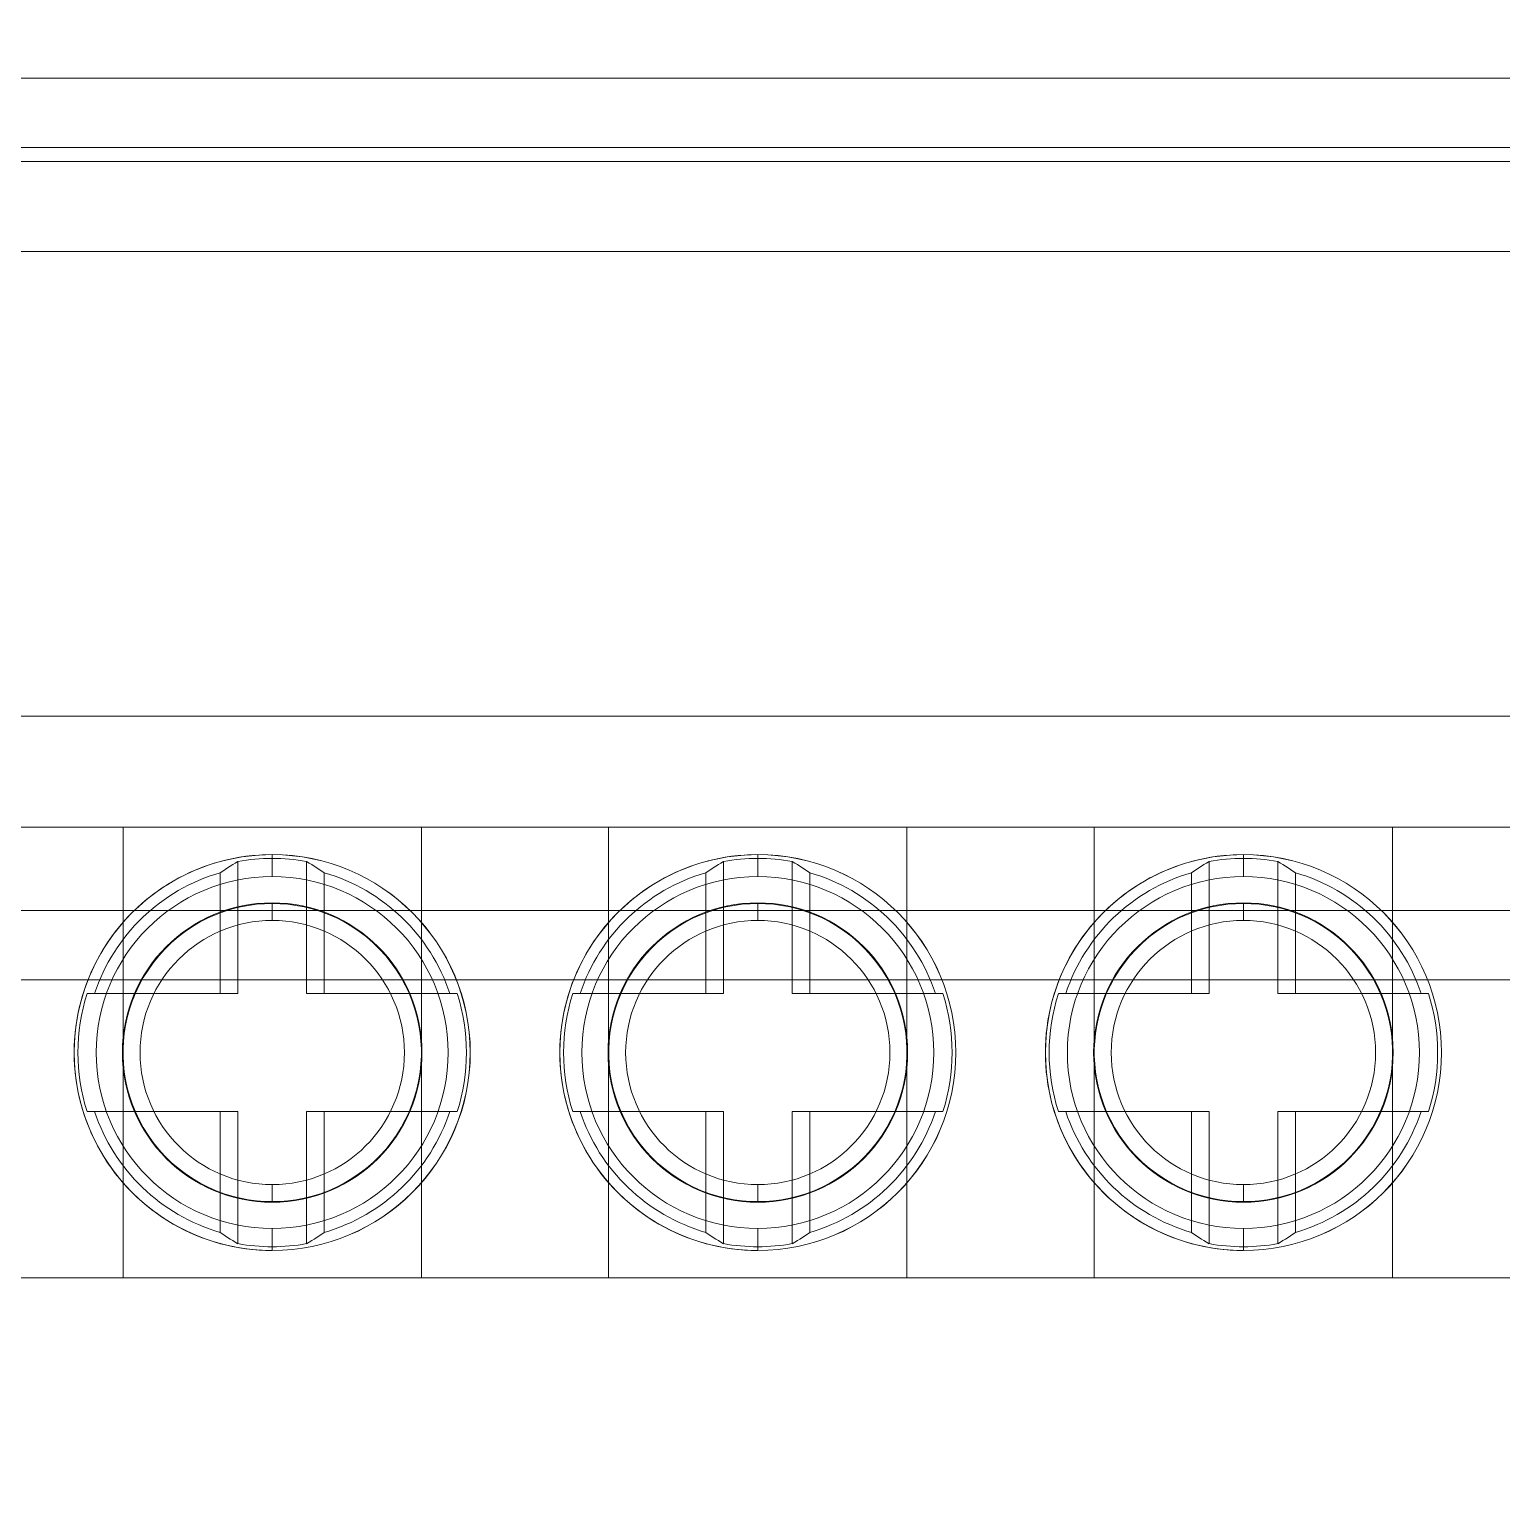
# Model space of a CAD drawing. Header units: millimetres. Extents: x 37984 to 70752, y 14140 to 37584.
# Drawn here: x 39483.64 to 39504.86, y 36381.36 to 36402.46 of the extents above; entities that cross this region are included whole.
import ezdxf

# ---------------------------------------------------------------- set-up
doc = ezdxf.new("R2010")
doc.units = ezdxf.units.MM
doc.set_wipeout_variables(frame=1)
doc.layers.add('000-PI-Oprema', color=30, linetype='Continuous', lineweight=5)
doc.layers.add('004-PI-DIN Šina', color=3, linetype='Continuous')

# ---------------------------------------------------------------- blocks, each defined once
blk = doc.blocks.new('*U860')
at = {"layer": '004-PI-DIN Šina'}
blk.add_lwpolyline([(510, -17.5), (510, 17.5), (0, 17.5), (0, -17.5)], close=True, dxfattribs=at)
blk.add_lwpolyline([(0, 12.5), (510, 12.5)], dxfattribs=at)
blk = doc.blocks.new('2P ERICO distri_563720')
blk.add_wipeout([(44946.537, 36899.761), (45076.137, 36899.761), (45076.137, 36851.433), (45073.337, 36851.433), (45073.337, 36857.671), (45068.637, 36857.671), (45068.637, 36856.671), (44954.037, 36856.671), (44954.037, 36857.671), (44949.337, 36857.671), (44949.337, 36851.433), (44946.537, 36851.433)]).dxf.layer = '000-PI-Oprema'
at = {"layer": '000-PI-Oprema'}
for p, q in [((44966.737, 36873.971), (45073.337, 36873.971)), ((44988.387, 36873.971), (44988.387, 36867.471)), ((44992.687, 36873.971), (44992.687, 36867.471)), ((44995.387, 36873.971), (44995.387, 36867.471)), ((44999.687, 36873.971), (44999.687, 36867.471)), ((45002.387, 36873.971), (45002.387, 36867.471)), ((45006.687, 36873.971), (45006.687, 36867.471)), ((44990.537, 36873.576), (44990.537, 36873.576)), ((44990.537, 36873.258), (44990.537, 36873.576)), ((44990.537, 36873.521), (44990.537, 36873.576)), ((44997.537, 36873.576), (44997.537, 36873.576)), ((44997.537, 36873.258), (44997.537, 36873.576)), ((44997.537, 36873.521), (44997.537, 36873.576)), ((45004.537, 36873.576), (45004.537, 36873.576)), ((45004.537, 36873.258), (45004.537, 36873.576)), ((45004.537, 36873.521), (45004.537, 36873.576)), ((44989.787, 36873.314), (44989.823, 36873.338)), ((44989.787, 36873.314), (44989.787, 36871.572)), ((44989.823, 36873.338), (44989.858, 36873.363)), ((44989.858, 36873.363), (44989.894, 36873.386)), ((44989.894, 36873.386), (44989.931, 36873.41)), ((44989.931, 36873.41), (44989.967, 36873.432)), ((44989.967, 36873.432), (44990.004, 36873.455)), ((44990.004, 36873.455), (44990.041, 36873.477)), ((44990.041, 36873.477), (44990.041, 36871.572)), ((44991.032, 36873.477), (44991.069, 36873.455)), ((44991.032, 36873.477), (44991.032, 36871.572)), ((44991.069, 36873.455), (44991.106, 36873.432)), ((44991.106, 36873.432), (44991.143, 36873.41)), ((44991.143, 36873.41), (44991.179, 36873.386)), ((44991.179, 36873.386), (44991.215, 36873.363)), ((44991.215, 36873.363), (44991.251, 36873.338)), ((44991.251, 36873.338), (44991.286, 36873.314)), ((44991.286, 36873.314), (44991.286, 36871.572)), ((44996.787, 36873.314), (44996.823, 36873.338)), ((44996.787, 36873.314), (44996.787, 36871.572)), ((44996.823, 36873.338), (44996.858, 36873.363)), ((44996.858, 36873.363), (44996.894, 36873.386)), ((44996.894, 36873.386), (44996.931, 36873.41)), ((44996.931, 36873.41), (44996.967, 36873.432)), ((44996.967, 36873.432), (44997.004, 36873.455)), ((44997.004, 36873.455), (44997.041, 36873.477)), ((44997.041, 36873.477), (44997.041, 36871.572)), ((44998.032, 36873.477), (44998.069, 36873.455)), ((44998.032, 36873.477), (44998.032, 36871.572)), ((44998.069, 36873.455), (44998.106, 36873.432)), ((44998.106, 36873.432), (44998.143, 36873.41)), ((44998.143, 36873.41), (44998.179, 36873.386)), ((44998.179, 36873.386), (44998.215, 36873.363)), ((44998.215, 36873.363), (44998.251, 36873.338)), ((44998.251, 36873.338), (44998.286, 36873.314)), ((44998.286, 36873.314), (44998.286, 36871.572)), ((45003.787, 36873.314), (45003.823, 36873.338)), ((45003.787, 36873.314), (45003.787, 36871.572)), ((45003.823, 36873.338), (45003.858, 36873.363)), ((45003.858, 36873.363), (45003.894, 36873.386)), ((45003.894, 36873.386), (45003.931, 36873.41)), ((45003.931, 36873.41), (45003.967, 36873.432)), ((45003.967, 36873.432), (45004.004, 36873.455)), ((45004.004, 36873.455), (45004.041, 36873.477)), ((45004.041, 36873.477), (45004.041, 36871.572)), ((45005.032, 36873.477), (45005.069, 36873.455)), ((45005.032, 36873.477), (45005.032, 36871.572)), ((45005.069, 36873.455), (45005.106, 36873.432)), ((45005.106, 36873.432), (45005.143, 36873.41)), ((45005.143, 36873.41), (45005.179, 36873.386)), ((45005.179, 36873.386), (45005.215, 36873.363)), ((45005.215, 36873.363), (45005.251, 36873.338)), ((45005.251, 36873.338), (45005.286, 36873.314)), ((45005.286, 36873.314), (45005.286, 36871.572)), ((44989.726, 36872.713), (44989.611, 36872.662)), ((44989.843, 36872.756), (44989.726, 36872.713)), ((44989.96, 36872.792), (44989.843, 36872.756)), ((44990.077, 36872.822), (44989.96, 36872.792)), ((44990.194, 36872.844), (44990.077, 36872.822)), ((44990.31, 36872.859), (44990.194, 36872.844)), ((44990.424, 36872.868), (44990.31, 36872.859)), ((44990.537, 36872.871), (44990.424, 36872.868)), ((44990.537, 36872.88), (44990.537, 36872.88)), ((44990.537, 36872.626), (44990.537, 36872.88)), ((44990.537, 36872.871), (44990.537, 36872.871)), ((44990.649, 36872.868), (44990.537, 36872.871)), ((44990.763, 36872.859), (44990.649, 36872.868)), ((44990.879, 36872.844), (44990.763, 36872.859)), ((44990.996, 36872.822), (44990.879, 36872.844)), ((44991.113, 36872.792), (44990.996, 36872.822)), ((44991.23, 36872.756), (44991.113, 36872.792)), ((44991.347, 36872.713), (44991.23, 36872.756)), ((44991.462, 36872.662), (44991.347, 36872.713)), ((44996.726, 36872.713), (44996.611, 36872.662)), ((44996.843, 36872.756), (44996.726, 36872.713)), ((44996.96, 36872.792), (44996.843, 36872.756)), ((44997.077, 36872.822), (44996.96, 36872.792)), ((44997.194, 36872.844), (44997.077, 36872.822)), ((44997.31, 36872.859), (44997.194, 36872.844)), ((44997.424, 36872.868), (44997.31, 36872.859)), ((44997.537, 36872.871), (44997.424, 36872.868)), ((44997.537, 36872.88), (44997.537, 36872.88)), ((44997.537, 36872.626), (44997.537, 36872.88)), ((44997.537, 36872.871), (44997.537, 36872.871)), ((44997.649, 36872.868), (44997.537, 36872.871)), ((44997.763, 36872.859), (44997.649, 36872.868)), ((44997.879, 36872.844), (44997.763, 36872.859)), ((44997.996, 36872.822), (44997.879, 36872.844)), ((44998.113, 36872.792), (44997.996, 36872.822)), ((44998.23, 36872.756), (44998.113, 36872.792)), ((44998.347, 36872.713), (44998.23, 36872.756)), ((44998.462, 36872.662), (44998.347, 36872.713)), ((45003.726, 36872.713), (45003.611, 36872.662)), ((45003.843, 36872.756), (45003.726, 36872.713)), ((45003.96, 36872.792), (45003.843, 36872.756)), ((45004.077, 36872.822), (45003.96, 36872.792)), ((45004.194, 36872.844), (45004.077, 36872.822)), ((45004.31, 36872.859), (45004.194, 36872.844)), ((45004.424, 36872.868), (45004.31, 36872.859)), ((45004.537, 36872.871), (45004.424, 36872.868)), ((45004.537, 36872.88), (45004.537, 36872.88)), ((45004.537, 36872.626), (45004.537, 36872.88)), ((45004.537, 36872.871), (45004.537, 36872.871)), ((45004.649, 36872.868), (45004.537, 36872.871)), ((45004.763, 36872.859), (45004.649, 36872.868)), ((45004.879, 36872.844), (45004.763, 36872.859)), ((45004.996, 36872.822), (45004.879, 36872.844)), ((45005.113, 36872.792), (45004.996, 36872.822)), ((45005.23, 36872.756), (45005.113, 36872.792)), ((45005.347, 36872.713), (45005.23, 36872.756)), ((45005.462, 36872.662), (45005.347, 36872.713)), ((44989.282, 36872.467), (44989.179, 36872.389)), ((44989.389, 36872.539), (44989.282, 36872.467)), ((44989.499, 36872.604), (44989.389, 36872.539)), ((44989.611, 36872.662), (44989.499, 36872.604)), ((44991.575, 36872.604), (44991.462, 36872.662)), ((44991.685, 36872.539), (44991.575, 36872.604)), ((44991.791, 36872.467), (44991.685, 36872.539)), ((44991.894, 36872.389), (44991.791, 36872.467)), ((44996.282, 36872.467), (44996.179, 36872.389)), ((44996.389, 36872.539), (44996.282, 36872.467)), ((44996.499, 36872.604), (44996.389, 36872.539)), ((44996.611, 36872.662), (44996.499, 36872.604)), ((44998.575, 36872.604), (44998.462, 36872.662)), ((44998.685, 36872.539), (44998.575, 36872.604)), ((44998.791, 36872.467), (44998.685, 36872.539)), ((44998.894, 36872.389), (44998.791, 36872.467)), ((45003.282, 36872.467), (45003.179, 36872.389)), ((45003.389, 36872.539), (45003.282, 36872.467)), ((45003.499, 36872.604), (45003.389, 36872.539)), ((45003.611, 36872.662), (45003.499, 36872.604)), ((45005.575, 36872.604), (45005.462, 36872.662)), ((45005.685, 36872.539), (45005.575, 36872.604)), ((45005.791, 36872.467), (45005.685, 36872.539)), ((45005.894, 36872.389), (45005.791, 36872.467)), ((44989.081, 36872.304), (44988.988, 36872.213)), ((44989.179, 36872.389), (44989.081, 36872.304)), ((44991.992, 36872.304), (44991.894, 36872.389)), ((44992.085, 36872.213), (44991.992, 36872.304)), ((44996.081, 36872.304), (44995.988, 36872.213)), ((44996.179, 36872.389), (44996.081, 36872.304)), ((44998.992, 36872.304), (44998.894, 36872.389)), ((44999.085, 36872.213), (44998.992, 36872.304)), ((45003.081, 36872.304), (45002.988, 36872.213)), ((45003.179, 36872.389), (45003.081, 36872.304)), ((45005.992, 36872.304), (45005.894, 36872.389)), ((45006.085, 36872.213), (45005.992, 36872.304)), ((44988.901, 36872.117), (44988.82, 36872.016)), ((44988.988, 36872.213), (44988.901, 36872.117)), ((44992.172, 36872.117), (44992.085, 36872.213)), ((44992.253, 36872.016), (44992.172, 36872.117)), ((44995.901, 36872.117), (44995.82, 36872.016)), ((44995.988, 36872.213), (44995.901, 36872.117)), ((44999.172, 36872.117), (44999.085, 36872.213)), ((44999.253, 36872.016), (44999.172, 36872.117)), ((45002.901, 36872.117), (45002.82, 36872.016)), ((45002.988, 36872.213), (45002.901, 36872.117)), ((45006.172, 36872.117), (45006.085, 36872.213)), ((45006.253, 36872.016), (45006.172, 36872.117)), ((44988.746, 36871.911), (44988.678, 36871.803)), ((44988.82, 36872.016), (44988.746, 36871.911)), ((44992.327, 36871.911), (44992.253, 36872.016)), ((44992.395, 36871.803), (44992.327, 36871.911)), ((44995.746, 36871.911), (44995.678, 36871.803)), ((44995.82, 36872.016), (44995.746, 36871.911)), ((44999.327, 36871.911), (44999.253, 36872.016)), ((44999.395, 36871.803), (44999.327, 36871.911)), ((45002.746, 36871.911), (45002.678, 36871.803)), ((45002.82, 36872.016), (45002.746, 36871.911)), ((45006.327, 36871.911), (45006.253, 36872.016)), ((45006.395, 36871.803), (45006.327, 36871.911)), ((44988.618, 36871.691), (44988.564, 36871.577)), ((44988.678, 36871.803), (44988.618, 36871.691)), ((44992.455, 36871.691), (44992.395, 36871.803)), ((44992.509, 36871.577), (44992.455, 36871.691)), ((44995.618, 36871.691), (44995.564, 36871.577)), ((44995.678, 36871.803), (44995.618, 36871.691)), ((44999.455, 36871.691), (44999.395, 36871.803)), ((44999.509, 36871.577), (44999.455, 36871.691)), ((45002.618, 36871.691), (45002.564, 36871.577)), ((45002.678, 36871.803), (45002.618, 36871.691)), ((45006.455, 36871.691), (45006.395, 36871.803)), ((45006.509, 36871.577), (45006.455, 36871.691)), ((44990.041, 36871.572), (44987.869, 36871.572)), ((44988.518, 36871.462), (44988.479, 36871.346)), ((44988.564, 36871.577), (44988.518, 36871.462)), ((44993.204, 36871.572), (44991.032, 36871.572)), ((44992.555, 36871.462), (44992.509, 36871.577)), ((44992.594, 36871.346), (44992.555, 36871.462)), ((44997.041, 36871.572), (44994.869, 36871.572)), ((44995.518, 36871.462), (44995.479, 36871.346)), ((44995.564, 36871.577), (44995.518, 36871.462)), ((45000.204, 36871.572), (44998.032, 36871.572)), ((44999.555, 36871.462), (44999.509, 36871.577)), ((44999.594, 36871.346), (44999.555, 36871.462)), ((45004.041, 36871.572), (45001.869, 36871.572)), ((45002.518, 36871.462), (45002.479, 36871.346)), ((45002.564, 36871.577), (45002.518, 36871.462)), ((45007.204, 36871.572), (45005.032, 36871.572)), ((45006.555, 36871.462), (45006.509, 36871.577)), ((45006.594, 36871.346), (45006.555, 36871.462)), ((44988.447, 36871.229), (44988.423, 36871.113)), ((44988.479, 36871.346), (44988.447, 36871.229)), ((44992.626, 36871.229), (44992.594, 36871.346)), ((44992.651, 36871.113), (44992.626, 36871.229)), ((44995.447, 36871.229), (44995.423, 36871.113)), ((44995.479, 36871.346), (44995.447, 36871.229)), ((44999.626, 36871.229), (44999.594, 36871.346)), ((44999.651, 36871.113), (44999.626, 36871.229)), ((45002.447, 36871.229), (45002.423, 36871.113)), ((45002.479, 36871.346), (45002.447, 36871.229)), ((45006.626, 36871.229), (45006.594, 36871.346)), ((45006.651, 36871.113), (45006.626, 36871.229)), ((44988.404, 36870.998), (44988.393, 36870.884)), ((44988.423, 36871.113), (44988.404, 36870.998)), ((44992.669, 36870.998), (44992.651, 36871.113)), ((44992.68, 36870.884), (44992.669, 36870.998)), ((44995.404, 36870.998), (44995.393, 36870.884)), ((44995.423, 36871.113), (44995.404, 36870.998)), ((44999.669, 36870.998), (44999.651, 36871.113)), ((44999.68, 36870.884), (44999.669, 36870.998)), ((45002.404, 36870.998), (45002.393, 36870.884)), ((45002.423, 36871.113), (45002.404, 36870.998)), ((45006.669, 36870.998), (45006.651, 36871.113)), ((45006.68, 36870.884), (45006.669, 36870.998)), ((44988.393, 36870.884), (44988.387, 36870.771)), ((44988.387, 36870.757), (44988.387, 36870.771)), ((44992.686, 36870.771), (44992.68, 36870.884)), ((44992.686, 36870.771), (44992.686, 36870.757)), ((44995.393, 36870.884), (44995.387, 36870.771)), ((44995.387, 36870.757), (44995.387, 36870.771)), ((44999.686, 36870.771), (44999.68, 36870.884)), ((44999.686, 36870.771), (44999.686, 36870.757)), ((45002.393, 36870.884), (45002.387, 36870.771)), ((45002.387, 36870.757), (45002.387, 36870.771)), ((45006.686, 36870.771), (45006.68, 36870.884)), ((45006.686, 36870.771), (45006.686, 36870.757)), ((44988.387, 36870.743), (44988.387, 36870.757)), ((44988.387, 36870.728), (44988.387, 36870.743)), ((44988.387, 36870.714), (44988.387, 36870.728)), ((44988.387, 36870.7), (44988.387, 36870.714)), ((44988.387, 36870.686), (44988.387, 36870.7)), ((44988.387, 36870.671), (44988.387, 36870.686)), ((44988.387, 36870.671), (44988.393, 36870.559)), ((44988.393, 36870.559), (44988.404, 36870.445)), ((44992.669, 36870.445), (44992.68, 36870.559)), ((44992.68, 36870.559), (44992.686, 36870.671)), ((44992.686, 36870.757), (44992.686, 36870.743)), ((44992.686, 36870.743), (44992.686, 36870.728)), ((44992.686, 36870.728), (44992.686, 36870.714)), ((44992.686, 36870.714), (44992.686, 36870.7)), ((44992.686, 36870.7), (44992.686, 36870.686)), ((44992.686, 36870.686), (44992.686, 36870.671)), ((44995.387, 36870.743), (44995.387, 36870.757)), ((44995.387, 36870.728), (44995.387, 36870.743)), ((44995.387, 36870.714), (44995.387, 36870.728)), ((44995.387, 36870.7), (44995.387, 36870.714)), ((44995.387, 36870.686), (44995.387, 36870.7)), ((44995.387, 36870.671), (44995.387, 36870.686)), ((44995.387, 36870.671), (44995.393, 36870.559)), ((44995.393, 36870.559), (44995.404, 36870.445)), ((44999.669, 36870.445), (44999.68, 36870.559)), ((44999.68, 36870.559), (44999.686, 36870.671)), ((44999.686, 36870.757), (44999.686, 36870.743)), ((44999.686, 36870.743), (44999.686, 36870.728)), ((44999.686, 36870.728), (44999.686, 36870.714)), ((44999.686, 36870.714), (44999.686, 36870.7)), ((44999.686, 36870.7), (44999.686, 36870.686)), ((44999.686, 36870.686), (44999.686, 36870.671)), ((45002.387, 36870.743), (45002.387, 36870.757)), ((45002.387, 36870.728), (45002.387, 36870.743)), ((45002.387, 36870.714), (45002.387, 36870.728)), ((45002.387, 36870.7), (45002.387, 36870.714)), ((45002.387, 36870.686), (45002.387, 36870.7)), ((45002.387, 36870.671), (45002.387, 36870.686)), ((45002.387, 36870.671), (45002.393, 36870.559)), ((45002.393, 36870.559), (45002.404, 36870.445)), ((45006.669, 36870.445), (45006.68, 36870.559)), ((45006.68, 36870.559), (45006.686, 36870.671)), ((45006.686, 36870.757), (45006.686, 36870.743)), ((45006.686, 36870.743), (45006.686, 36870.728)), ((45006.686, 36870.728), (45006.686, 36870.714)), ((45006.686, 36870.714), (45006.686, 36870.7)), ((45006.686, 36870.7), (45006.686, 36870.686)), ((45006.686, 36870.686), (45006.686, 36870.671)), ((44988.404, 36870.445), (44988.423, 36870.329)), ((44992.651, 36870.329), (44992.669, 36870.445)), ((44995.404, 36870.445), (44995.423, 36870.329)), ((44999.651, 36870.329), (44999.669, 36870.445)), ((45002.404, 36870.445), (45002.423, 36870.329)), ((45006.651, 36870.329), (45006.669, 36870.445)), ((44988.423, 36870.329), (44988.447, 36870.213)), ((44988.447, 36870.213), (44988.479, 36870.097)), ((44992.594, 36870.097), (44992.626, 36870.213)), ((44992.626, 36870.213), (44992.651, 36870.329)), ((44995.423, 36870.329), (44995.447, 36870.213)), ((44995.447, 36870.213), (44995.479, 36870.097)), ((44999.594, 36870.097), (44999.626, 36870.213)), ((44999.626, 36870.213), (44999.651, 36870.329)), ((45002.423, 36870.329), (45002.447, 36870.213)), ((45002.447, 36870.213), (45002.479, 36870.097)), ((45006.594, 36870.097), (45006.626, 36870.213)), ((45006.626, 36870.213), (45006.651, 36870.329)), ((44988.479, 36870.097), (44988.518, 36869.98)), ((44988.518, 36869.98), (44988.564, 36869.865)), ((44992.509, 36869.865), (44992.555, 36869.98)), ((44992.555, 36869.98), (44992.594, 36870.097)), ((44995.479, 36870.097), (44995.518, 36869.98)), ((44995.518, 36869.98), (44995.564, 36869.865)), ((44999.509, 36869.865), (44999.555, 36869.98)), ((44999.555, 36869.98), (44999.594, 36870.097)), ((45002.479, 36870.097), (45002.518, 36869.98)), ((45002.518, 36869.98), (45002.564, 36869.865)), ((45006.509, 36869.865), (45006.555, 36869.98)), ((45006.555, 36869.98), (45006.594, 36870.097)), ((44987.869, 36869.87), (44990.041, 36869.87)), ((44988.564, 36869.865), (44988.618, 36869.751)), ((44988.618, 36869.751), (44988.678, 36869.64)), ((44989.787, 36869.87), (44989.787, 36868.129)), ((44990.041, 36869.87), (44990.041, 36867.966)), ((44991.032, 36869.87), (44993.204, 36869.87)), ((44991.032, 36869.87), (44991.032, 36867.966)), ((44991.286, 36869.87), (44991.286, 36868.129)), ((44992.395, 36869.64), (44992.455, 36869.751)), ((44992.455, 36869.751), (44992.509, 36869.865)), ((44994.869, 36869.87), (44997.041, 36869.87)), ((44995.564, 36869.865), (44995.618, 36869.751)), ((44995.618, 36869.751), (44995.678, 36869.64)), ((44996.787, 36869.87), (44996.787, 36868.129)), ((44997.041, 36869.87), (44997.041, 36867.966)), ((44998.032, 36869.87), (45000.204, 36869.87)), ((44998.032, 36869.87), (44998.032, 36867.966)), ((44998.286, 36869.87), (44998.286, 36868.129)), ((44999.395, 36869.64), (44999.455, 36869.751)), ((44999.455, 36869.751), (44999.509, 36869.865)), ((45001.869, 36869.87), (45004.041, 36869.87)), ((45002.564, 36869.865), (45002.618, 36869.751)), ((45002.618, 36869.751), (45002.678, 36869.64)), ((45003.787, 36869.87), (45003.787, 36868.129)), ((45004.041, 36869.87), (45004.041, 36867.966)), ((45005.032, 36869.87), (45007.204, 36869.87)), ((45005.032, 36869.87), (45005.032, 36867.966)), ((45005.286, 36869.87), (45005.286, 36868.129)), ((45006.395, 36869.64), (45006.455, 36869.751)), ((45006.455, 36869.751), (45006.509, 36869.865)), ((45056.137, 36869.671), (44966.737, 36869.671)), ((44988.678, 36869.64), (44988.746, 36869.531)), ((44988.746, 36869.531), (44988.82, 36869.426)), ((44992.253, 36869.426), (44992.327, 36869.531)), ((44992.327, 36869.531), (44992.395, 36869.64)), ((44995.678, 36869.64), (44995.746, 36869.531)), ((44995.746, 36869.531), (44995.82, 36869.426)), ((44999.253, 36869.426), (44999.327, 36869.531)), ((44999.327, 36869.531), (44999.395, 36869.64)), ((45002.678, 36869.64), (45002.746, 36869.531)), ((45002.746, 36869.531), (45002.82, 36869.426)), ((45006.253, 36869.426), (45006.327, 36869.531)), ((45006.327, 36869.531), (45006.395, 36869.64)), ((44988.82, 36869.426), (44988.901, 36869.325)), ((44988.901, 36869.325), (44988.988, 36869.229)), ((44992.085, 36869.229), (44992.172, 36869.325)), ((44992.172, 36869.325), (44992.253, 36869.426)), ((44995.82, 36869.426), (44995.901, 36869.325)), ((44995.901, 36869.325), (44995.988, 36869.229)), ((44999.085, 36869.229), (44999.172, 36869.325)), ((44999.172, 36869.325), (44999.253, 36869.426)), ((45002.82, 36869.426), (45002.901, 36869.325)), ((45002.901, 36869.325), (45002.988, 36869.229)), ((45006.085, 36869.229), (45006.172, 36869.325)), ((45006.172, 36869.325), (45006.253, 36869.426)), ((44988.988, 36869.229), (44989.081, 36869.139)), ((44989.081, 36869.139), (44989.179, 36869.054)), ((44991.894, 36869.054), (44991.992, 36869.139)), ((44991.992, 36869.139), (44992.085, 36869.229)), ((44995.988, 36869.229), (44996.081, 36869.139)), ((44996.081, 36869.139), (44996.179, 36869.054)), ((44998.894, 36869.054), (44998.992, 36869.139)), ((44998.992, 36869.139), (44999.085, 36869.229)), ((45002.988, 36869.229), (45003.081, 36869.139)), ((45003.081, 36869.139), (45003.179, 36869.054)), ((45005.894, 36869.054), (45005.992, 36869.139)), ((45005.992, 36869.139), (45006.085, 36869.229)), ((44989.179, 36869.054), (44989.282, 36868.975)), ((44989.282, 36868.975), (44989.389, 36868.903)), ((44989.389, 36868.903), (44989.499, 36868.838)), ((44991.575, 36868.838), (44991.685, 36868.903)), ((44991.685, 36868.903), (44991.791, 36868.975)), ((44991.791, 36868.975), (44991.894, 36869.054)), ((44996.179, 36869.054), (44996.282, 36868.975)), ((44996.282, 36868.975), (44996.389, 36868.903)), ((44996.389, 36868.903), (44996.499, 36868.838)), ((44998.575, 36868.838), (44998.685, 36868.903)), ((44998.685, 36868.903), (44998.791, 36868.975)), ((44998.791, 36868.975), (44998.894, 36869.054)), ((45003.179, 36869.054), (45003.282, 36868.975)), ((45003.282, 36868.975), (45003.389, 36868.903)), ((45003.389, 36868.903), (45003.499, 36868.838)), ((45005.575, 36868.838), (45005.685, 36868.903)), ((45005.685, 36868.903), (45005.791, 36868.975)), ((45005.791, 36868.975), (45005.894, 36869.054)), ((45056.137, 36868.671), (44966.737, 36868.671)), ((45056.137, 36868.671), (44966.737, 36868.671)), ((44989.499, 36868.838), (44989.611, 36868.78)), ((44989.611, 36868.78), (44989.726, 36868.73)), ((44989.726, 36868.73), (44989.843, 36868.686)), ((44989.843, 36868.686), (44989.96, 36868.65)), ((44989.96, 36868.65), (44990.077, 36868.621)), ((44990.537, 36868.816), (44990.537, 36868.562)), ((44990.996, 36868.621), (44991.113, 36868.65)), ((44991.113, 36868.65), (44991.23, 36868.686)), ((44991.23, 36868.686), (44991.347, 36868.73)), ((44991.347, 36868.73), (44991.462, 36868.78)), ((44991.462, 36868.78), (44991.575, 36868.838)), ((44996.499, 36868.838), (44996.611, 36868.78)), ((44996.611, 36868.78), (44996.726, 36868.73)), ((44996.726, 36868.73), (44996.843, 36868.686)), ((44996.843, 36868.686), (44996.96, 36868.65)), ((44996.96, 36868.65), (44997.077, 36868.621)), ((44997.537, 36868.816), (44997.537, 36868.562)), ((44997.996, 36868.621), (44998.113, 36868.65)), ((44998.113, 36868.65), (44998.23, 36868.686)), ((44998.23, 36868.686), (44998.347, 36868.73)), ((44998.347, 36868.73), (44998.462, 36868.78)), ((44998.462, 36868.78), (44998.575, 36868.838)), ((45003.499, 36868.838), (45003.611, 36868.78)), ((45003.611, 36868.78), (45003.726, 36868.73)), ((45003.726, 36868.73), (45003.843, 36868.686)), ((45003.843, 36868.686), (45003.96, 36868.65)), ((45003.96, 36868.65), (45004.077, 36868.621)), ((45004.537, 36868.816), (45004.537, 36868.562)), ((45004.996, 36868.621), (45005.113, 36868.65)), ((45005.113, 36868.65), (45005.23, 36868.686)), ((45005.23, 36868.686), (45005.347, 36868.73)), ((45005.347, 36868.73), (45005.462, 36868.78)), ((45005.462, 36868.78), (45005.575, 36868.838)), ((44990.077, 36868.621), (44990.194, 36868.599)), ((44990.194, 36868.599), (44990.31, 36868.583)), ((44990.31, 36868.583), (44990.424, 36868.574)), ((44990.424, 36868.574), (44990.537, 36868.571)), ((44990.537, 36868.571), (44990.649, 36868.574)), ((44990.537, 36868.571), (44990.537, 36868.571)), ((44990.537, 36868.562), (44990.537, 36868.562)), ((44990.649, 36868.574), (44990.763, 36868.583)), ((44990.763, 36868.583), (44990.879, 36868.599)), ((44990.879, 36868.599), (44990.996, 36868.621)), ((44997.077, 36868.621), (44997.194, 36868.599)), ((44997.194, 36868.599), (44997.31, 36868.583)), ((44997.31, 36868.583), (44997.424, 36868.574)), ((44997.424, 36868.574), (44997.537, 36868.571)), ((44997.537, 36868.571), (44997.649, 36868.574)), ((44997.537, 36868.571), (44997.537, 36868.571)), ((44997.537, 36868.562), (44997.537, 36868.562)), ((44997.649, 36868.574), (44997.763, 36868.583)), ((44997.763, 36868.583), (44997.879, 36868.599)), ((44997.879, 36868.599), (44997.996, 36868.621)), ((45004.077, 36868.621), (45004.194, 36868.599)), ((45004.194, 36868.599), (45004.31, 36868.583)), ((45004.31, 36868.583), (45004.424, 36868.574)), ((45004.424, 36868.574), (45004.537, 36868.571)), ((45004.537, 36868.571), (45004.649, 36868.574)), ((45004.537, 36868.571), (45004.537, 36868.571)), ((45004.537, 36868.562), (45004.537, 36868.562)), ((45004.649, 36868.574), (45004.763, 36868.583)), ((45004.763, 36868.583), (45004.879, 36868.599)), ((45004.879, 36868.599), (45004.996, 36868.621)), ((44989.787, 36868.129), (44989.823, 36868.104)), ((44989.823, 36868.104), (44989.858, 36868.08)), ((44989.858, 36868.08), (44989.894, 36868.056)), ((44989.894, 36868.056), (44989.931, 36868.033)), ((44989.931, 36868.033), (44989.967, 36868.01)), ((44989.967, 36868.01), (44990.004, 36867.988)), ((44990.537, 36868.184), (44990.537, 36867.866)), ((44991.069, 36867.988), (44991.106, 36868.01)), ((44991.106, 36868.01), (44991.143, 36868.033)), ((44991.143, 36868.033), (44991.179, 36868.056)), ((44991.179, 36868.056), (44991.215, 36868.08)), ((44991.215, 36868.08), (44991.251, 36868.104)), ((44991.251, 36868.104), (44991.286, 36868.129)), ((44996.787, 36868.129), (44996.823, 36868.104)), ((44996.823, 36868.104), (44996.858, 36868.08)), ((44996.858, 36868.08), (44996.894, 36868.056)), ((44996.894, 36868.056), (44996.931, 36868.033)), ((44996.931, 36868.033), (44996.967, 36868.01)), ((44996.967, 36868.01), (44997.004, 36867.988)), ((44997.537, 36868.184), (44997.537, 36867.866)), ((44998.069, 36867.988), (44998.106, 36868.01)), ((44998.106, 36868.01), (44998.143, 36868.033)), ((44998.143, 36868.033), (44998.179, 36868.056)), ((44998.179, 36868.056), (44998.215, 36868.08)), ((44998.215, 36868.08), (44998.251, 36868.104)), ((44998.251, 36868.104), (44998.286, 36868.129)), ((45003.787, 36868.129), (45003.823, 36868.104)), ((45003.823, 36868.104), (45003.858, 36868.08)), ((45003.858, 36868.08), (45003.894, 36868.056)), ((45003.894, 36868.056), (45003.931, 36868.033)), ((45003.931, 36868.033), (45003.967, 36868.01)), ((45003.967, 36868.01), (45004.004, 36867.988)), ((45004.537, 36868.184), (45004.537, 36867.866)), ((45005.069, 36867.988), (45005.106, 36868.01)), ((45005.106, 36868.01), (45005.143, 36868.033)), ((45005.143, 36868.033), (45005.179, 36868.056)), ((45005.179, 36868.056), (45005.215, 36868.08)), ((45005.215, 36868.08), (45005.251, 36868.104)), ((45005.251, 36868.104), (45005.286, 36868.129)), ((44990.004, 36867.988), (44990.041, 36867.966)), ((44990.537, 36867.921), (44990.537, 36867.867)), ((44990.537, 36867.866), (44990.537, 36867.867)), ((44991.032, 36867.966), (44991.069, 36867.988)), ((44997.004, 36867.988), (44997.041, 36867.966)), ((44997.537, 36867.921), (44997.537, 36867.867)), ((44997.537, 36867.866), (44997.537, 36867.867)), ((44998.032, 36867.966), (44998.069, 36867.988)), ((45004.004, 36867.988), (45004.041, 36867.966)), ((45004.537, 36867.921), (45004.537, 36867.867)), ((45004.537, 36867.866), (45004.537, 36867.867)), ((45005.032, 36867.966), (45005.069, 36867.988)), ((45056.137, 36867.471), (44966.737, 36867.471)), ((45056.137, 36865.871), (44966.737, 36865.871)), ((45068.637, 36859.171), (44966.737, 36859.171)), ((45056.137, 36857.871), (44966.737, 36857.871)), ((45068.637, 36857.671), (44966.737, 36857.671)), ((45056.137, 36856.671), (44966.737, 36856.671))]:
    blk.add_line(p, q, dxfattribs=at)
for centre, radius, start, end in [((44990.537, 36870.721), 2.855, 90, 269.9999), ((44990.537, 36870.721), 2.854, 90, 270), ((44990.537, 36870.721), 2.855, 269.9999, 90), ((44990.537, 36870.721), 2.854, 270, 90), ((44997.537, 36870.721), 2.855, 90, 269.9999), ((44997.537, 36870.721), 2.854, 90, 270), ((44997.537, 36870.721), 2.855, 269.9999, 90), ((44997.537, 36870.721), 2.854, 270, 90), ((45004.537, 36870.721), 2.855, 90, 269.9999), ((45004.537, 36870.721), 2.854, 90, 270), ((45004.537, 36870.721), 2.855, 269.9999, 90), ((45004.537, 36870.721), 2.854, 270, 90), ((44990.537, 36870.721), 2.699, 106.1198, 161.6214), ((44990.537, 36870.721), 2.8, 90, 100.1893), ((44990.537, 36870.721), 2.8, 79.8107, 90), ((44990.537, 36870.721), 2.699, 18.3786, 73.8802), ((44997.537, 36870.721), 2.699, 106.1198, 161.6214), ((44997.537, 36870.721), 2.8, 90, 100.1893), ((44997.537, 36870.721), 2.8, 79.8107, 90), ((44997.537, 36870.721), 2.699, 18.3786, 73.8802), ((45004.537, 36870.721), 2.699, 106.1198, 161.6214), ((45004.537, 36870.721), 2.8, 90, 100.1893), ((45004.537, 36870.721), 2.8, 79.8107, 90), ((45004.537, 36870.721), 2.699, 18.3786, 73.8802), ((44990.537, 36870.721), 2.537, 90, 270), ((44990.537, 36870.721), 2.537, 270, 90), ((44997.537, 36870.721), 2.537, 90, 270), ((44997.537, 36870.721), 2.537, 270, 90), ((45004.537, 36870.721), 2.537, 90, 270), ((45004.537, 36870.721), 2.537, 270, 90), ((44990.537, 36870.721), 2.159, 90, 270), ((44990.537, 36870.721), 2.159, 270, 90), ((44997.537, 36870.721), 2.159, 90, 270), ((44997.537, 36870.721), 2.159, 270, 90), ((45004.537, 36870.721), 2.159, 90, 270), ((45004.537, 36870.721), 2.159, 270, 90), ((44990.537, 36870.721), 1.905, 90, 270), ((44990.537, 36870.721), 1.905, 270, 90), ((44997.537, 36870.721), 1.905, 90, 270), ((44997.537, 36870.721), 1.905, 270, 90), ((45004.537, 36870.721), 1.905, 90, 270), ((45004.537, 36870.721), 1.905, 270, 90), ((44990.537, 36870.721), 2.8, 162.3075, 197.6925), ((44990.537, 36870.721), 2.8, 342.3075, 17.6925), ((44997.537, 36870.721), 2.8, 162.3075, 197.6925), ((44997.537, 36870.721), 2.8, 342.3075, 17.6925), ((45004.537, 36870.721), 2.8, 162.3075, 197.6925), ((45004.537, 36870.721), 2.8, 342.3075, 17.6925), ((44990.537, 36870.721), 2.699, 198.3786, 253.8802), ((44990.537, 36870.721), 2.699, 286.1198, 341.6214), ((44997.537, 36870.721), 2.699, 198.3786, 253.8802), ((44997.537, 36870.721), 2.699, 286.1198, 341.6214), ((45004.537, 36870.721), 2.699, 198.3786, 253.8802), ((45004.537, 36870.721), 2.699, 286.1198, 341.6214), ((44990.537, 36870.721), 2.8, 259.8107, 270), ((44990.537, 36870.721), 2.8, 270, 280.1893), ((44997.537, 36870.721), 2.8, 259.8107, 270), ((44997.537, 36870.721), 2.8, 270, 280.1893), ((45004.537, 36870.721), 2.8, 259.8107, 270), ((45004.537, 36870.721), 2.8, 270, 280.1893)]:
    blk.add_arc(centre, radius, start, end, dxfattribs=at)

msp = doc.modelspace()

# ---------------------------------------------------------------- block references
msp.add_blockref('*U860', (39383.172, 36379.404))

# ---------------------------------------------------------------- next in the draw order: block references
at = {"layer": '000-PI-Oprema', "rotation": 180}
msp.add_blockref('2P ERICO distri_563720', (84491.674, 73258.429), dxfattribs=at)

doc.saveas('drawing.dxf')
